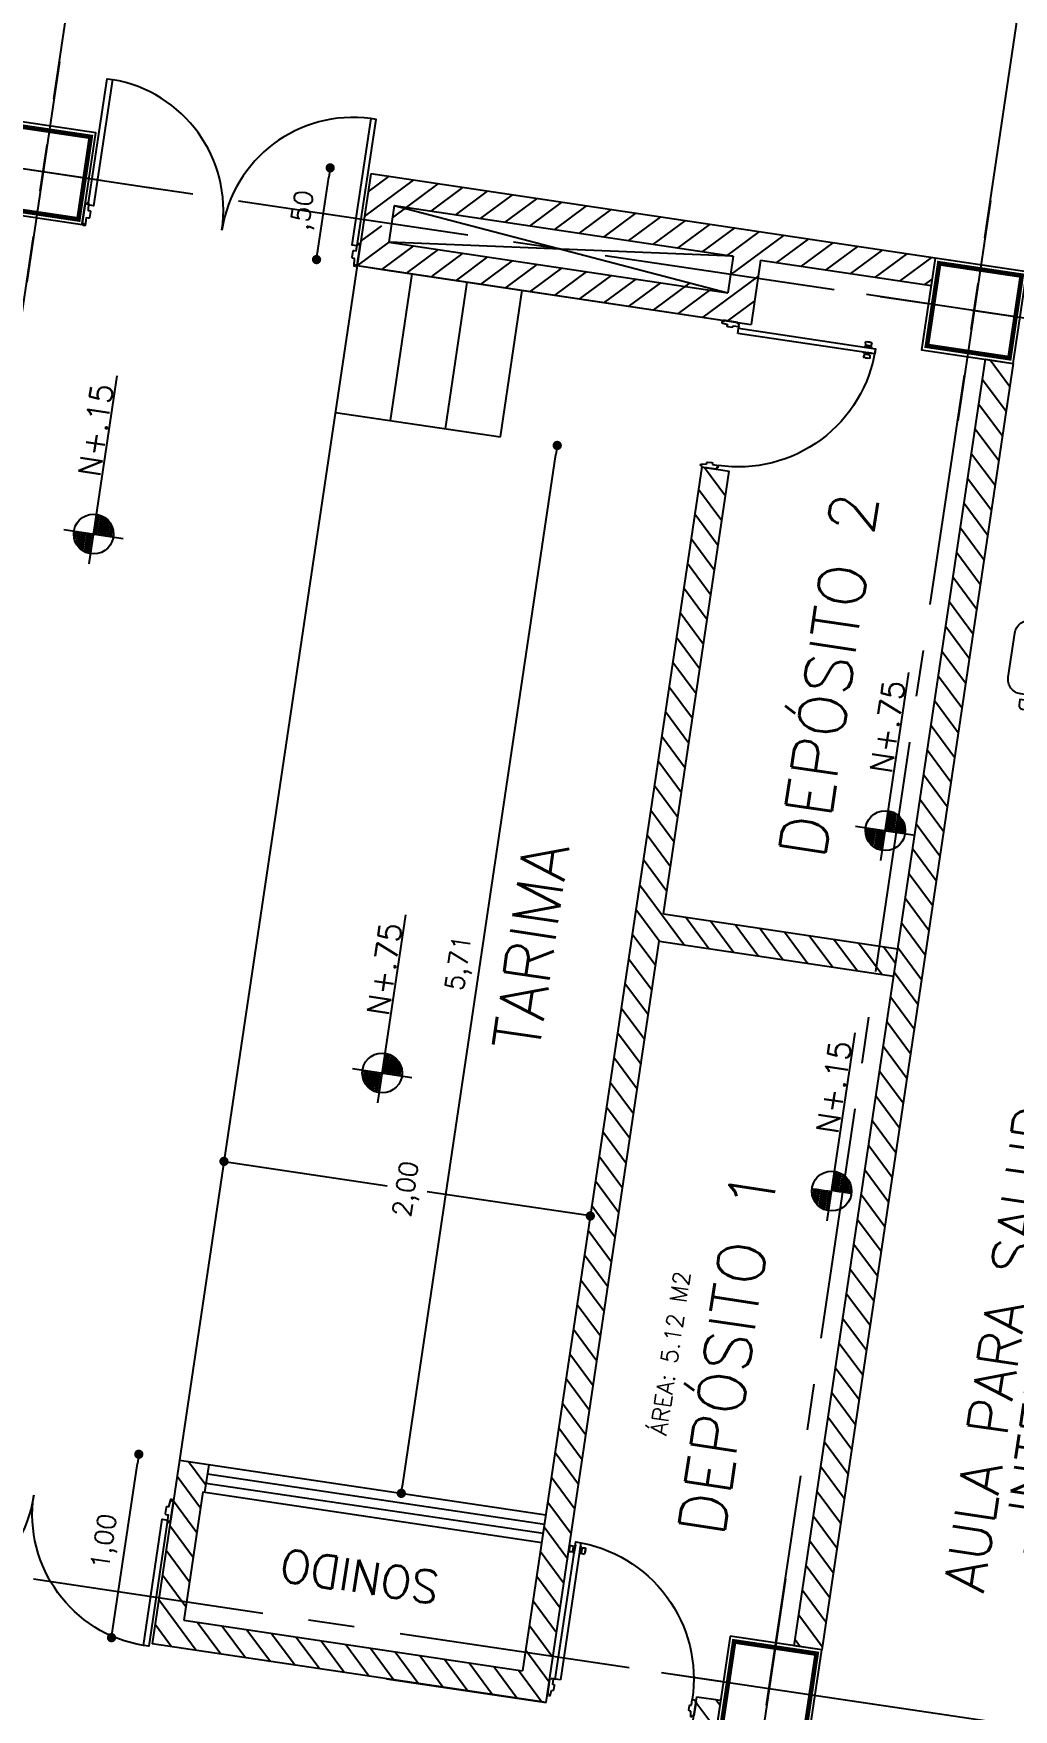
# Model space of a CAD drawing. Header units: millimetres. Extents: x 338 to 506, y 179 to 335.
# Drawn here: x 441.28 to 446.57, y 236.89 to 245.93 of the extents above; entities that cross this region are included whole.
import ezdxf
from ezdxf.enums import TextEntityAlignment as Align

# ---------------------------------------------------------------- set-up
doc = ezdxf.new("R2010")
doc.units = ezdxf.units.MM
doc.linetypes.add('CENTER', pattern=[2, 1.25, -0.25, 0.25, -0.25])
doc.linetypes.add('DASHED2', pattern=[0.375, 0.25, -0.125])
for name, color, linetype in [('COLUMNAS', 252, 'Continuous'), ('CUBIERTA', 254, 'Continuous'), ('EJES-COLUMNAS', 3, 'CENTER'), ('EJES_DE_COLUMNA', 255, 'DASHED2'), ('MUROS', 32, 'Continuous'), ('PUERTAS', 5, 'Continuous'), ('PUPITRES', 8, 'Continuous'), ('TEXTO', 7, 'Continuous'), ('TEXTOS', 7, 'Continuous')]:
    doc.layers.add(name, color=color, linetype=linetype)
doc.styles.add('NOTAS', font='simplex.shx')
doc.styles.get("Standard").update_dxf_attribs({"font": 'ARIALUNI.ttf'})
doc.dimstyles.new('ROMANS', dxfattribs={"dimtxt": 0.1, "dimasz": 0.05, "dimexe": 0.04, "dimexo": 0.5, "dimgap": 0.05, "dimtad": 1, "dimtih": 1, "dimtoh": 1, "dimdec": 4, "dimzin": 5, "dimdsep": 46, "dimtxsty": 'Standard', "dimsah": 1, "dimcen": 0.05, "dimse1": 1, "dimse2": 1, "dimclrd": 7, "dimclre": 7, "dimclrt": 7, "dimadec": 0, "dimazin": 0, "dimtfac": 1, "dimtdec": 4, "dimtix": 1, "dimtmove": 2, "dimatfit": 3, "dimfxl": 1, "dimtolj": 1, "dimarcsym": 0})

# ---------------------------------------------------------------- blocks, each defined once
blk = doc.blocks.new('*X900')
at = {"color": 0}
for p, q in [((62.6285, 49.1177), (62.5954, 49.0846)), ((62.7633, 49.1177), (62.6133, 48.9677)), ((62.898, 49.1177), (62.748, 48.9677)), ((63.0327, 49.1177), (62.8827, 48.9677)), ((63.1674, 49.1177), (63.0174, 48.9677)), ((63.3021, 49.1177), (63.1521, 48.9677)), ((63.4368, 49.1177), (63.2868, 48.9677)), ((63.5715, 49.1177), (63.4215, 48.9677)), ((63.7062, 49.1177), (63.5562, 48.9677)), ((63.8409, 49.1177), (63.6909, 48.9677)), ((63.9756, 49.1177), (63.8256, 48.9677)), ((64.1103, 49.1177), (63.9603, 48.9677)), ((64.245, 49.1177), (64.095, 48.9677)), ((64.3797, 49.1177), (64.2297, 48.9677)), ((64.5144, 49.1177), (64.3644, 48.9677)), ((64.6491, 49.1177), (64.4991, 48.9677)), ((64.7838, 49.1177), (64.6338, 48.9677)), ((64.9185, 49.1177), (64.7685, 48.9677)), ((65.0532, 49.1177), (64.9032, 48.9677)), ((65.1879, 49.1177), (65.0379, 48.9677)), ((65.3226, 49.1177), (65.1726, 48.9677)), ((65.4573, 49.1177), (65.3073, 48.9677)), ((65.592, 49.1177), (65.442, 48.9677)), ((65.7267, 49.1177), (65.5767, 48.9677)), ((65.8614, 49.1177), (65.7114, 48.9677)), ((65.9961, 49.1177), (65.8461, 48.9677)), ((66.1308, 49.1177), (65.9808, 48.9677)), ((66.2655, 49.1177), (66.1155, 48.9677)), ((66.4002, 49.1177), (66.2502, 48.9677)), ((66.535, 49.1177), (66.385, 48.9677)), ((66.6697, 49.1177), (66.5197, 48.9677)), ((66.8044, 49.1177), (66.6544, 48.9677)), ((66.9391, 49.1177), (66.7891, 48.9677)), ((67.0738, 49.1177), (66.9238, 48.9677)), ((67.2085, 49.1177), (67.0585, 48.9677)), ((67.3432, 49.1177), (67.1932, 48.9677)), ((67.4779, 49.1177), (67.3279, 48.9677)), ((67.6126, 49.1177), (67.4626, 48.9677)), ((67.7473, 49.1177), (67.5973, 48.9677)), ((67.882, 49.1177), (67.732, 48.9677)), ((68.0167, 49.1177), (67.8667, 48.9677)), ((68.1514, 49.1177), (68.0014, 48.9677)), ((68.2861, 49.1177), (68.1361, 48.9677)), ((68.4208, 49.1177), (68.2708, 48.9677)), ((68.5555, 49.1177), (68.4055, 48.9677)), ((68.6902, 49.1177), (68.5402, 48.9677)), ((68.8249, 49.1177), (68.6749, 48.9677)), ((68.9596, 49.1177), (68.8096, 48.9677)), ((69.0943, 49.1177), (68.9443, 48.9677)), ((69.229, 49.1177), (69.079, 48.9677)), ((69.3637, 49.1177), (69.2137, 48.9677)), ((69.4984, 49.1177), (69.3484, 48.9677)), ((69.609, 49.0936), (69.4831, 48.9677))]:
    blk.add_line(p, q, dxfattribs=at)
blk = doc.blocks.new('PUERTA_1_80')
at = {"layer": 'PUERTAS'}
for points in [[(0.065, 0), (0.065, -0.01), (0.075, -0.01), (0.075, -0.02), (0.025, -0.025), (0.025, -0.035, -0.414214), (0.02, -0.04), (-0.02, -0.04, -0.414214), (-0.025, -0.035), (-0.025, -0.02), (-0.075, -0.02), (-0.075, -0.01), (-0.065, -0.01), (-0.065, 0), (0.065, 0), (-0.065, 0)], [(-0.065, -1.8), (-0.065, -1.79), (-0.075, -1.79), (-0.075, -1.78), (-0.025, -1.775), (-0.025, -1.765, -0.414214), (-0.02, -1.76), (0.02, -1.76, -0.414214), (0.025, -1.765), (0.025, -1.78), (0.075, -1.78), (0.075, -1.79), (0.065, -1.79), (0.065, -1.8), (-0.065, -1.8), (0.065, -1.8)]]:
    blk.add_lwpolyline(points, format="xyb", dxfattribs=at)
for points in [[(-0.885, -0.055), (-0.06, -0.055), (-0.06, -0.02), (-0.885, -0.02)], [(-0.885, -1.745), (-0.06, -1.745), (-0.06, -1.78), (-0.885, -1.78)]]:
    blk.add_lwpolyline(points, close=True, dxfattribs=at)
for centre, start, end in [((-0.026, -0.041), 180.9379, 269.9323), ((-0.026, -1.759), 90.0677, 179.0621)]:
    blk.add_arc(centre, 0.859, start, end, dxfattribs=at)
blk = doc.blocks.new('*X724')
at = {"color": 0}
for p, q in [((3.364, 4.875), (3.382, 4.875)), ((3.364, 4.86), (3.434, 4.86)), ((3.364, 4.845), (3.458, 4.845)), ((3.364, 4.83), (3.476, 4.83)), ((3.364, 4.815), (3.489, 4.815)), ((3.364, 4.8), (3.499, 4.8)), ((3.364, 4.785), (3.507, 4.785)), ((3.364, 4.77), (3.513, 4.77)), ((3.364, 4.755), (3.518, 4.755)), ((3.364, 4.74), (3.521, 4.74)), ((3.364, 4.725), (3.522, 4.725))]:
    blk.add_line(p, q, dxfattribs=at)
blk = doc.blocks.new('*X723')
at = {"color": 0}
for p, q in [((3.364, 4.875), (3.382, 4.875)), ((3.364, 4.86), (3.434, 4.86)), ((3.364, 4.845), (3.458, 4.845)), ((3.364, 4.83), (3.476, 4.83)), ((3.364, 4.815), (3.489, 4.815)), ((3.364, 4.8), (3.499, 4.8)), ((3.364, 4.785), (3.507, 4.785)), ((3.364, 4.77), (3.513, 4.77)), ((3.364, 4.755), (3.518, 4.755)), ((3.364, 4.74), (3.521, 4.74)), ((3.364, 4.725), (3.522, 4.725))]:
    blk.add_line(p, q, dxfattribs=at)
blk = doc.blocks.new('_DOT')
at = {"color": 0, "linetype": 'ByBlock'}
blk.add_line((-0.5, 0), (-1, 0), dxfattribs=at)
at = {"color": 0, "linetype": 'ByBlock', "const_width": 0.5}
blk.add_lwpolyline([(-0.25, 0, 1), (0.25, 0, 1)], format="xyb", close=True, dxfattribs=at)
blk = doc.blocks.new('*U799')
at = {"layer": 'MUROS', "color": 7, "style": 'NOTAS'}
blk.add_text('1,00', height=0.1, dxfattribs=at).set_placement((2955.2184, 1937.7924))
blk = doc.blocks.new('*D798')
at = {"layer": 'DEFPOINTS', "color": 0, "transparency": 16777216}
for p in [(2955.8613, 1937.7234), (2954.8613, 1937.5014), (2955.8613, 1937.5014)]:
    blk.add_point(p, dxfattribs=at)
at = {"layer": 'MUROS', "color": 7, "transparency": 16777216}
blk.add_line((2954.9113, 1937.7234), (2955.8113, 1937.7234), dxfattribs=at)
at = {"transparency": 16777216}
blk.add_blockref('*U799', (0, 0), dxfattribs=at)
at = {"layer": 'MUROS', "color": 7, "transparency": 16777216, "xscale": 0.05, "yscale": 0.05, "zscale": 0.05, "rotation": 180}
blk.add_blockref('_DOT', (2954.8613, 1937.7234), dxfattribs=at)
at = {"layer": 'MUROS', "color": 7, "transparency": 16777216, "xscale": 0.05, "yscale": 0.05, "zscale": 0.05}
blk.add_blockref('_DOT', (2955.8613, 1937.7234), dxfattribs=at)
blk = doc.blocks.new('*U853')
at = {"layer": 'MUROS', "color": 7, "style": 'NOTAS'}
blk.add_text(',50', height=0.1, dxfattribs=at).set_placement((2962.5201, 1937.7924))
blk = doc.blocks.new('*D852')
at = {"layer": 'DEFPOINTS', "color": 0, "transparency": 16777216}
for p in [(2962.8749, 1937.7234), (2962.3749, 1937.5014), (2962.8749, 1937.5014)]:
    blk.add_point(p, dxfattribs=at)
at = {"layer": 'MUROS', "color": 7, "transparency": 16777216}
blk.add_line((2962.4249, 1937.7234), (2962.8249, 1937.7234), dxfattribs=at)
at = {"transparency": 16777216}
blk.add_blockref('*U853', (0, 0), dxfattribs=at)
at = {"layer": 'MUROS', "color": 7, "transparency": 16777216, "xscale": 0.05, "yscale": 0.05, "zscale": 0.05, "rotation": 180}
blk.add_blockref('_DOT', (2962.3749, 1937.7234), dxfattribs=at)
at = {"layer": 'MUROS', "color": 7, "transparency": 16777216, "xscale": 0.05, "yscale": 0.05, "zscale": 0.05}
blk.add_blockref('_DOT', (2962.8749, 1937.7234), dxfattribs=at)
blk = doc.blocks.new('SILLA')
at = {"layer": 'PUPITRES', "linetype": 'Continuous'}
blk.add_line((-81.5299, 361.4449), (-81.1299, 361.4449), dxfattribs=at)
for points in [[(-81.5299, 361.4449), (-81.5299, 361.5149, -0.414214), (-81.4499, 361.5949), (-81.2099, 361.5949, -0.414214), (-81.1299, 361.5149), (-81.1299, 361.4449), (-81.1299, 361.1249, -0.414214), (-81.2099, 361.0449), (-81.4499, 361.0449, -0.414214), (-81.5299, 361.1249)], [(-81.5899, 361.5149, 0.414214), (-81.6099, 361.4949), (-81.6099, 361.1349, 0.414214), (-81.5899, 361.1149), (-81.5799, 361.1149, 0.414214), (-81.5599, 361.1349), (-81.5599, 361.5149)], [(-81.0699, 361.5149, -0.414214), (-81.0499, 361.4949), (-81.0499, 361.1349, -0.414214), (-81.0699, 361.1149), (-81.0799, 361.1149, -0.414214), (-81.0999, 361.1349), (-81.0999, 361.5149)]]:
    blk.add_lwpolyline(points, format="xyb", close=True, dxfattribs=at)
blk = doc.blocks.new('*X1042')
at = {"color": 0}
for p, q in [((62.2013, 52.5468), (62.0954, 52.4409)), ((62.336, 52.5468), (62.0954, 52.3062)), ((62.4707, 52.5468), (62.3207, 52.3968)), ((62.6054, 52.5468), (62.4554, 52.3968)), ((62.7401, 52.5468), (62.5901, 52.3968)), ((62.8748, 52.5468), (62.7248, 52.3968)), ((63.0095, 52.5468), (62.8595, 52.3968)), ((63.0954, 52.498), (62.9847, 52.3873)), ((62.2454, 52.3215), (62.0954, 52.1715)), ((62.2454, 52.1868), (62.0954, 52.0368)), ((62.2454, 52.0521), (62.0954, 51.9021)), ((62.2454, 51.9174), (62.0954, 51.7674)), ((62.2454, 51.7827), (62.0954, 51.6327)), ((62.2454, 51.648), (62.0954, 51.498)), ((62.2454, 51.5133), (62.0954, 51.3633)), ((62.2454, 51.3786), (62.0954, 51.2286)), ((62.2454, 51.2439), (62.0954, 51.0939)), ((62.2454, 51.1092), (62.0954, 50.9592)), ((62.2454, 50.9745), (62.0954, 50.8245)), ((62.2454, 50.8398), (62.0954, 50.6898)), ((62.2454, 50.7051), (62.0954, 50.5551)), ((62.2454, 50.5704), (62.0954, 50.4204)), ((62.3575, 50.5477), (62.2075, 50.3977)), ((62.4922, 50.5477), (62.3422, 50.3977)), ((62.6269, 50.5477), (62.4769, 50.3977)), ((62.7616, 50.5477), (62.6116, 50.3977)), ((62.8963, 50.5477), (62.7463, 50.3977)), ((63.031, 50.5477), (62.881, 50.3977)), ((63.1657, 50.5477), (63.0157, 50.3977)), ((63.3004, 50.5477), (63.1504, 50.3977)), ((63.4351, 50.5477), (63.2851, 50.3977)), ((63.5698, 50.5477), (63.4198, 50.3977)), ((63.7045, 50.5477), (63.5545, 50.3977)), ((63.8392, 50.5477), (63.6892, 50.3977)), ((63.9739, 50.5477), (63.8239, 50.3977)), ((64.1086, 50.5477), (63.9586, 50.3977)), ((64.2433, 50.5477), (64.0933, 50.3977)), ((64.378, 50.5477), (64.228, 50.3977)), ((64.5127, 50.5477), (64.3627, 50.3977)), ((64.6474, 50.5477), (64.4974, 50.3977)), ((64.7821, 50.5477), (64.6321, 50.3977)), ((64.9168, 50.5477), (64.7668, 50.3977)), ((65.0516, 50.5477), (64.9016, 50.3977)), ((65.1863, 50.5477), (65.0363, 50.3977)), ((65.321, 50.5477), (65.171, 50.3977)), ((65.4557, 50.5477), (65.3057, 50.3977)), ((65.5904, 50.5477), (65.4404, 50.3977)), ((65.7251, 50.5477), (65.5751, 50.3977)), ((65.8598, 50.5477), (65.7098, 50.3977)), ((65.9945, 50.5477), (65.8445, 50.3977)), ((66.1292, 50.5477), (65.9792, 50.3977)), ((66.2639, 50.5477), (66.1139, 50.3977)), ((66.3986, 50.5477), (66.2454, 50.3946)), ((66.5333, 50.5477), (66.2454, 50.2599)), ((66.668, 50.5477), (66.518, 50.3977)), ((66.8027, 50.5477), (66.6527, 50.3977)), ((66.9374, 50.5477), (66.7874, 50.3977)), ((67.0721, 50.5477), (66.9221, 50.3977)), ((67.2068, 50.5477), (67.0568, 50.3977)), ((67.3415, 50.5477), (67.1915, 50.3977)), ((67.4762, 50.5477), (67.3262, 50.3977)), ((67.6109, 50.5477), (67.4609, 50.3977)), ((67.7456, 50.5477), (67.5956, 50.3977)), ((67.8803, 50.5477), (67.7303, 50.3977)), ((68.015, 50.5477), (67.865, 50.3977)), ((68.1497, 50.5477), (67.9997, 50.3977)), ((68.2844, 50.5477), (68.1344, 50.3977)), ((68.4191, 50.5477), (68.2691, 50.3977)), ((68.5539, 50.5477), (68.4039, 50.3977)), ((68.6886, 50.5477), (68.5386, 50.3977)), ((68.809, 50.5335), (68.6733, 50.3977)), ((68.809, 50.3988), (68.808, 50.3977)), ((66.3954, 50.2751), (66.2454, 50.1251)), ((66.3954, 50.1404), (66.2454, 49.9904)), ((66.3954, 50.0057), (66.2454, 49.8557)), ((66.3954, 49.871), (66.2454, 49.721)), ((66.3954, 49.7363), (66.2454, 49.5863)), ((66.3954, 49.6016), (66.2454, 49.4516)), ((66.3954, 49.4669), (66.2454, 49.3169)), ((66.3954, 49.3322), (66.2454, 49.1822)), ((66.3954, 49.1975), (66.3156, 49.1177))]:
    blk.add_line(p, q, dxfattribs=at)
blk = doc.blocks.new('*X1043')
at = {"color": 0}
for p, q in [((62.2157, 49.5977), (62.0954, 49.4774)), ((62.2454, 49.4927), (62.2204, 49.4677))]:
    blk.add_line(p, q, dxfattribs=at)
blk = doc.blocks.new('*U234')
at = {"layer": 'PUERTAS'}
for p, q in [((0.028, 0.05), (0.038, 0.05)), ((0.028, -0.05), (0.028, 0.05)), ((0.028, 0.05), (0.028, -0.05)), ((0.038, 0.05), (0.038, 0.06)), ((0.038, 0.06), (0.048, 0.06)), ((0.048, 0.06), (0.053, 0.02)), ((0.053, 0.02), (0.062, 0.02)), ((0.067, 0.015), (0.067, -0.015)), ((1.01, 0.015), (1.01, -0.015)), ((1.025, 0.02), (1.015, 0.02)), ((1.03, 0.06), (1.025, 0.02)), ((1.04, 0.06), (1.03, 0.06)), ((1.04, 0.05), (1.04, 0.06)), ((1.05, 0.05), (1.04, 0.05)), ((1.05, -0.05), (1.05, 0.05)), ((1.05, 0.05), (1.05, -0.05)), ((0.038, -0.05), (0.028, -0.05)), ((0.038, -0.06), (0.038, -0.05)), ((0.055, -0.06), (0.038, -0.06)), ((0.062, -0.02), (0.055, -0.02)), ((0.055, -0.02), (0.055, -0.06)), ((0.055, -0.06), (0.067, -0.06)), ((1.015, -0.02), (1.022, -0.02)), ((1.022, -0.02), (1.022, -0.06)), ((1.022, -0.06), (1.04, -0.06)), ((1.04, -0.06), (1.04, -0.05)), ((1.04, -0.05), (1.05, -0.05)), ((0.031, -0.955), (0.029, -0.955)), ((0.029, -0.973), (0.029, -0.955)), ((0.031, -0.973), (0.029, -0.973)), ((0.054, -0.945), (0.03, -0.941)), ((0.031, -0.986), (0.03, -0.941)), ((0.054, -0.982), (0.031, -0.986)), ((0.054, -0.982), (0.054, -0.945)), ((0.059, -0.957), (0.054, -0.957)), ((0.059, -0.971), (0.054, -0.971)), ((0.059, -0.956), (0.059, -0.972)), ((0.063, -0.992), (0.063, -0.935)), ((0.067, -0.935), (0.063, -0.935)), ((0.068, -0.992), (0.063, -0.992)), ((0.068, -0.992), (0.067, -0.935)), ((0.102, -0.992), (0.103, -0.935)), ((0.102, -0.992), (0.107, -0.992)), ((0.103, -0.935), (0.107, -0.935)), ((0.107, -0.992), (0.107, -0.935)), ((0.111, -0.956), (0.111, -0.972)), ((0.111, -0.957), (0.116, -0.957)), ((0.111, -0.971), (0.116, -0.971)), ((0.116, -0.945), (0.14, -0.941)), ((0.116, -0.982), (0.116, -0.945)), ((0.116, -0.982), (0.139, -0.986)), ((0.139, -0.986), (0.14, -0.941)), ((0.14, -0.955), (0.141, -0.955)), ((0.14, -0.973), (0.141, -0.973)), ((0.141, -0.973), (0.141, -0.955))]:
    blk.add_line(p, q, dxfattribs=at)
blk.add_lwpolyline([(0.103, -0.06), (0.067, -0.06), (0.067, -1.015), (0.103, -1.015)], close=True, dxfattribs=at)
for centre, radius, start, end in [((0.062, 0.015), 0.005, 0, 90), ((1.015, 0.015), 0.005, 90, 180), ((0.062, -0.015), 0.005, 270, 0), ((0.068, -0.061), 0.954, 269.9611, 0.0389), ((1.015, -0.015), 0.005, 180, 270), ((0.059, -0.952), 0.00329, 264.9921, 9.9588), ((0.059, -0.975), 0.00329, 350.32, 95.2867), ((0.111, -0.952), 0.00329, 170.0412, 275.0079), ((0.111, -0.975), 0.00329, 84.7133, 189.68)]:
    blk.add_arc(centre, radius, start, end, dxfattribs=at)
blk = doc.blocks.new('*U801')
at = {"layer": 'MUROS', "color": 7, "style": 'NOTAS'}
blk.add_text('2,00', height=0.1, dxfattribs=at).set_placement((2957.3388, 1936.4614))
blk = doc.blocks.new('*D800')
at = {"layer": 'DEFPOINTS', "color": 0, "transparency": 16777216}
for p in [(2955.8963, 1937.5014), (2957.4912, 1937.5014), (2955.8963, 1935.5023)]:
    blk.add_point(p, dxfattribs=at)
at = {"layer": 'MUROS', "color": 7, "transparency": 16777216}
for p, q in [((2957.4912, 1937.4514), (2957.4912, 1936.6114)), ((2957.4912, 1935.5523), (2957.4912, 1936.3923))]:
    blk.add_line(p, q, dxfattribs=at)
at = {"transparency": 16777216}
blk.add_blockref('*U801', (0, 0), dxfattribs=at)
at = {"layer": 'MUROS', "color": 7, "transparency": 16777216, "xscale": 0.05, "yscale": 0.05, "zscale": 0.05}
for p, rotation in [((2957.4912, 1937.5014), 90), ((2957.4912, 1935.5023), 270)]:
    blk.add_blockref('_DOT', p, dxfattribs=dict(at, rotation=rotation))
blk = doc.blocks.new('*X730')
at = {"color": 0}
for p, q in [((3.364, 4.875), (3.382, 4.875)), ((3.364, 4.86), (3.434, 4.86)), ((3.364, 4.845), (3.458, 4.845)), ((3.364, 4.83), (3.476, 4.83)), ((3.364, 4.815), (3.489, 4.815)), ((3.364, 4.8), (3.499, 4.8)), ((3.364, 4.785), (3.507, 4.785)), ((3.364, 4.77), (3.513, 4.77)), ((3.364, 4.755), (3.518, 4.755)), ((3.364, 4.74), (3.521, 4.74)), ((3.364, 4.725), (3.522, 4.725))]:
    blk.add_line(p, q, dxfattribs=at)
blk = doc.blocks.new('*X729')
at = {"color": 0}
for p, q in [((3.364, 4.875), (3.382, 4.875)), ((3.364, 4.86), (3.434, 4.86)), ((3.364, 4.845), (3.458, 4.845)), ((3.364, 4.83), (3.476, 4.83)), ((3.364, 4.815), (3.489, 4.815)), ((3.364, 4.8), (3.499, 4.8)), ((3.364, 4.785), (3.507, 4.785)), ((3.364, 4.77), (3.513, 4.77)), ((3.364, 4.755), (3.518, 4.755)), ((3.364, 4.74), (3.521, 4.74)), ((3.364, 4.725), (3.522, 4.725))]:
    blk.add_line(p, q, dxfattribs=at)
blk = doc.blocks.new('*U803')
at = {"layer": 'MUROS', "color": 7, "style": 'NOTAS'}
blk.add_text('5,71', height=0.1, dxfattribs=at).set_placement((2958.5871, 1936.3599))
blk = doc.blocks.new('*D802')
at = {"layer": 'DEFPOINTS', "color": 0, "transparency": 16777216}
for p in [(2961.5749, 1936.2909), (2955.8613, 1936.0689), (2961.5749, 1936.0689)]:
    blk.add_point(p, dxfattribs=at)
at = {"layer": 'MUROS', "color": 7, "transparency": 16777216}
blk.add_line((2955.9113, 1936.2909), (2961.5249, 1936.2909), dxfattribs=at)
at = {"transparency": 16777216}
blk.add_blockref('*U803', (0, 0), dxfattribs=at)
at = {"layer": 'MUROS', "color": 7, "transparency": 16777216, "xscale": 0.05, "yscale": 0.05, "zscale": 0.05, "rotation": 180}
blk.add_blockref('_DOT', (2955.8613, 1936.2909), dxfattribs=at)
at = {"layer": 'MUROS', "color": 7, "transparency": 16777216, "xscale": 0.05, "yscale": 0.05, "zscale": 0.05}
blk.add_blockref('_DOT', (2961.5749, 1936.2909), dxfattribs=at)
blk = doc.blocks.new('EJES_ESTRUCTURALES')
at = {"layer": 'EJES_DE_COLUMNA', "color": 9, "linetype": 'CENTER'}
for p, q in [((693.56628, 131.2663), (693.56628, 199.7363)), ((701.07988, 131.2663), (701.07988, 199.7363)), ((661.47768, 149.58228), (759.37077, 149.5863)), ((661.47768, 144.50228), (759.37077, 144.5063))]:
    blk.add_line(p, q, dxfattribs=at)
blk = doc.blocks.new('COLUMNAS')
at = {"layer": 'COLUMNAS', "color": 6}
for points in [[(-576.9526, 173.666), (-577.4526, 173.666), (-577.4526, 173.166), (-576.9526, 173.166), (-576.9526, 173.666)], [(-584.4662, 168.586), (-584.9662, 168.586), (-584.9662, 168.086), (-584.4662, 168.086), (-584.4662, 168.586)], [(-576.9526, 168.586), (-577.4526, 168.586), (-577.4526, 168.086), (-576.9526, 168.086), (-576.9526, 168.586)]]:
    blk.add_lwpolyline(points, dxfattribs=at)
at = {"layer": 'COLUMNAS', "color": 6, "const_width": 0.025}
for points in [[(-577.4276, 173.1901), (-576.9776, 173.1901), (-576.9776, 173.6401), (-577.4276, 173.6401)], [(-584.9412, 168.1101), (-584.4912, 168.1101), (-584.4912, 168.5601), (-584.9412, 168.5601)], [(-577.4276, 168.1101), (-576.9776, 168.1101), (-576.9776, 168.5601), (-577.4276, 168.5601)]]:
    blk.add_lwpolyline(points, close=True, dxfattribs=at)
at = {"layer": 'EJES-COLUMNAS'}
for p, q in [((-577.2026, 172.8038), (-577.2026, 174.0038)), ((-577.2026, 172.8038), (-577.2026, 174.0038)), ((-576.6026, 173.416), (-577.8026, 173.416)), ((-584.7162, 167.7238), (-584.7162, 168.9238)), ((-584.7162, 167.7238), (-584.7162, 168.9238)), ((-577.2026, 167.7238), (-577.2026, 168.9238)), ((-577.2026, 167.7238), (-577.2026, 168.9238)), ((-584.1162, 168.336), (-585.3162, 168.336)), ((-576.6026, 168.336), (-577.8026, 168.336))]:
    blk.add_line(p, q, dxfattribs=at)
blk = doc.blocks.new('A$C7152A42C')
for p, q in [((69.609, 52.54683), (63.0954, 52.54683)), ((69.609, 52.54683), (63.0954, 52.54683)), ((68.809, 52.54683), (68.809, 51.64683)), ((68.809, 52.54683), (68.809, 51.64683)), ((62.9954, 52.3873), (62.9954, 50.54774)), ((63.0454, 52.3873), (63.0454, 50.54774)), ((68.809, 52.24683), (69.609, 52.24683)), ((68.809, 52.24683), (69.609, 52.24683)), ((68.809, 51.94683), (69.609, 51.94683)), ((68.809, 51.94683), (69.609, 51.94683)), ((68.809, 51.64683), (69.609, 51.64683)), ((68.809, 51.64683), (69.609, 51.64683))]:
    blk.add_line(p, q)
at = {"color": 32}
for p, q in [((70.109, 49.46772), (70.109, 52.54683)), ((69.959, 52.39683), (69.959, 50.54774)), ((69.959, 50.39774), (69.959, 49.46772))]:
    blk.add_line(p, q, dxfattribs=at)
at = {"layer": 'MUROS'}
for p, q in [((62.0954, 50.39774), (62.0954, 52.54683)), ((63.0954, 52.54683), (62.0954, 52.54683)), ((63.0954, 52.54683), (63.0954, 50.54774)), ((70.109, 52.54683), (69.609, 52.54683)), ((69.609, 52.54683), (69.609, 50.39774)), ((69.609, 52.54683), (69.609, 52.39683)), ((62.2454, 52.39683), (62.2454, 50.54774)), ((62.9454, 52.39683), (62.2454, 52.39683)), ((62.9454, 52.39683), (62.9454, 50.54774)), ((63.0954, 52.3873), (62.9454, 52.3873)), ((69.609, 52.39683), (69.609, 50.39774)), ((69.959, 52.39683), (69.759, 52.39683)), ((69.759, 52.39683), (69.759, 50.54774)), ((69.959, 52.39683), (69.759, 50.54774)), ((69.959, 50.54774), (69.759, 52.39683)), ((62.0954, 51.26774, -0.00167), (62.0954, 50.39774, -0.00167)), ((68.809, 50.54774), (62.2454, 50.54774)), ((68.809, 50.54774), (68.809, 50.39774)), ((69.959, 50.54774), (69.759, 50.54774)), ((62.0954, 50.39774), (66.2454, 50.39774)), ((66.2454, 50.39774), (66.2454, 49.11772)), ((66.3954, 50.39774), (68.809, 50.39774)), ((66.3954, 50.39774), (66.3954, 49.11772)), ((69.959, 50.39774), (69.609, 50.39774)), ((69.114, 49.92749, -0.00167), (69.114, 49.92749, -0.00167)), ((69.114, 49.92749, -0.00167), (69.114, 49.92749, -0.00167)), ((62.0954, 49.59774), (62.2454, 49.59774)), ((62.2454, 49.59774), (62.2454, 49.46772))]:
    blk.add_line(p, q, dxfattribs=at)
at = {"layer": 'MUROS', "linetype": 'Continuous'}
for p, q in [((69.61248, 52.54146), (69.75923, 52.3947)), ((69.74181, 52.54683), (69.84141, 52.44723)), ((69.87651, 52.54683), (70.109, 52.31434)), ((70.01121, 52.54683), (70.109, 52.44904)), ((69.61226, 52.40697), (69.759, 52.26023)), ((69.89181, 52.39683), (70.109, 52.17964)), ((69.61204, 52.27249), (69.759, 52.12553)), ((69.959, 52.19493), (70.109, 52.04493)), ((69.61182, 52.138), (69.759, 51.99082)), ((69.959, 52.06023), (70.109, 51.91023)), ((69.6116, 52.00352), (69.759, 51.85612)), ((69.959, 51.92553), (70.109, 51.77553)), ((69.61139, 51.86903), (69.759, 51.72141)), ((69.959, 51.79082), (70.109, 51.64082)), ((69.61117, 51.73454), (69.759, 51.58671)), ((69.959, 51.65612), (70.109, 51.50612)), ((69.61095, 51.60006), (69.759, 51.45201)), ((69.959, 51.52141), (70.109, 51.37142)), ((69.61073, 51.46557), (69.759, 51.3173)), ((69.85725, 51.48846), (69.86041, 51.4853)), ((69.959, 51.38671), (70.109, 51.23671)), ((69.61052, 51.33109), (69.759, 51.1826)), ((69.959, 51.25201), (70.109, 51.10201)), ((69.6103, 51.1966), (69.759, 51.04789)), ((69.959, 51.1173), (70.109, 50.96731)), ((69.61008, 51.06211), (69.759, 50.91319)), ((69.959, 50.9826), (70.109, 50.8326)), ((69.60986, 50.92763), (69.78152, 50.75597)), ((69.959, 50.84789), (70.109, 50.6979)), ((69.60964, 50.79314), (69.76838, 50.63441)), ((69.959, 50.71319), (70.109, 50.5632)), ((69.60943, 50.65866), (69.87034, 50.39774)), ((69.60921, 50.52417), (69.73563, 50.39774)), ((69.85504, 50.54774), (70.10899, 50.29379)), ((69.95527, 50.58222), (70.10899, 50.42849)), ((69.95899, 50.30909), (70.10899, 50.15909)), ((69.95899, 50.17439), (70.10899, 50.02438)), ((69.95899, 50.03968), (70.10899, 49.88968)), ((69.95899, 49.90498), (70.10899, 49.75498)), ((69.95899, 49.77028), (70.10899, 49.62027)), ((69.95899, 49.63557), (70.10899, 49.48557)), ((69.95899, 49.50087), (69.99214, 49.46772))]:
    blk.add_line(p, q, dxfattribs=at)
at = {"layer": 'MUROS'}
blk.add_lwpolyline([(62.5954, 48.96772), (62.5954, 49.11772), (69.609, 49.11772), (69.609, 48.96772), (62.5954, 48.96772)], dxfattribs=at)
at = {"layer": 'TEXTOS'}
for p, q in [((67.9677, 53.90299), (67.9677, 53.57902)), ((67.80571, 53.741), (68.83063, 53.741)), ((65.32253, 51.93443), (65.32253, 51.61046)), ((65.16054, 51.77244), (66.18546, 51.77244)), ((67.01516, 49.44092), (67.01516, 49.11695)), ((64.88814, 49.27893), (65.91306, 49.27893)), ((66.85318, 49.27893), (67.8781, 49.27893))]:
    blk.add_line(p, q, dxfattribs=at)
for centre in [(67.9677, 53.741), (65.32253, 51.77244), (65.05012, 49.27893), (67.01516, 49.27893)]:
    blk.add_circle(centre, 0.10747, dxfattribs=at)
at = {"layer": 'CUBIERTA'}
blk.add_blockref('COLUMNAS', (647.06158, -119.11823), dxfattribs=at)
at = {"layer": 'EJES_DE_COLUMNA'}
blk.add_blockref('EJES_ESTRUCTURALES', (-631.22088, -95.28525), dxfattribs=at)
at = {"layer": 'MUROS', "linetype": 'Continuous'}
for name in ['*X1042', '*X1043', '*X900']:
    blk.add_blockref(name, (0, 0), dxfattribs=at)
at = {"layer": 'MUROS'}
blk.add_blockref('SILLA', (149.38184, -312.85016), dxfattribs=at)
at = {"layer": 'PUERTAS', "extrusion": (2.58445e-07, -0.000318977, 1), "xscale": -0.8337298085188749, "yscale": 0.8337298085188759, "zscale": 0.8337298085188738, "rotation": 180.0928457747831}
blk.add_blockref('PUERTA_1_80', (62.81741, 52.54692, -0.01675), dxfattribs=at)
at = {"layer": 'PUERTAS', "extrusion": (-2.58445e-07, -0.000318977, 1), "xscale": 0.8337298085188749, "yscale": 0.8337298085188749, "zscale": 0.8337298085188749, "rotation": 179.9071542252169}
blk.add_blockref('PUERTA_1_80', (69.66637, 52.54692, -0.01678), dxfattribs=at)
at = {"layer": 'PUERTAS', "xscale": -0.7825866298729229, "yscale": 0.7825866298729229, "zscale": 0.7825866298729229}
blk.add_blockref('*U234', (69.63052, 50.50861), dxfattribs=at)
at = {"layer": 'PUERTAS', "xscale": -0.7825866298729229, "yscale": 0.7825866298729229, "zscale": 0.7825866298729229, "rotation": 90}
blk.add_blockref('*U234', (62.18049, 50.41927), dxfattribs=at)
at = {"layer": 'TEXTOS', "xscale": -0.6813862963641899, "yscale": 0.6813862963641899, "zscale": 0.6813862963641899}
for name, p in [('*X724', (70.26016, 50.52602)), ('*X730', (67.61499, 48.55746)), ('*X730', (67.34258, 46.06395)), ('*X730', (69.30762, 46.06395))]:
    blk.add_blockref(name, p, dxfattribs=at)
at = {"layer": 'TEXTOS', "xscale": -0.6813862963641899, "yscale": 0.6813862963641899, "zscale": 0.6813862963641899, "rotation": 180}
for name, p in [('*X723', (65.67524, 56.95599)), ('*X729', (63.03007, 54.98743)), ('*X729', (62.75766, 52.49391)), ('*X729', (64.7227, 52.49391))]:
    blk.add_blockref(name, p, dxfattribs=at)
at = {"layer": 'TEXTO', "style": 'NOTAS'}
for s, p in [('N+.15', (68.52371, 53.81166)), ('N+.75', (65.87854, 51.8431)), ('N+.15', (65.60613, 49.34959)), ('N+.75', (67.57117, 49.34959))]:
    blk.add_text(s, height=0.119932, dxfattribs=at).set_placement(p, align=Align.MIDDLE_CENTER)
at = {"layer": 'TEXTOS', "style": 'NOTAS'}
blk.add_text('SONIDO', height=0.175, rotation=90, dxfattribs=at).set_placement((62.53198, 51.49224), align=Align.TOP_CENTER)
for s, p in [('TARIMA', (66.11449, 51.20234)), ('DEPÓSITO 1 ', (64.19263, 49.83014)), ('DEPÓSITO 2 ', (67.88513, 49.83014))]:
    blk.add_text(s, height=0.25, dxfattribs=at).set_placement(p, align=Align.TOP_CENTER)
at = {"layer": 'TEXTOS', "color": 5, "style": 'NOTAS'}
for s, height, p in [('ÁREA: 5.12 M2', 0.0896227, (64.05709, 50.05701)), ('AULA PARA SALUD', 0.2182743, (64.34538, 48.36657)), ('-INTERACTIVA-', 0.2182743, (64.34538, 48.08493))]:
    blk.add_text(s, height=height, dxfattribs=at).set_placement(p, align=Align.TOP_CENTER)
at = {"layer": 'MUROS'}
for base, p1, p2, picture, middle in [((63.0954, 52.76883), (62.0954, 52.54683), (63.0954, 52.54683), '*D798', (62.5954, 52.87835)), ((70.109, 52.76883), (69.609, 52.54683), (70.109, 52.54683), '*D852', (69.859, 52.87835)), ((68.809, 51.33631), (63.0954, 51.11431), (68.809, 51.11431), '*D802', (65.9522, 51.44583))]:
    dim = blk.add_linear_dim(base=base, p1=p1, p2=p2, dimstyle='ROMANS', dxfattribs=at)
    dim.commit()
    dim.dimension.update_dxf_attribs({"geometry": picture, "text_midpoint": middle, "insert": (-2892.7659, -1884.95455)})
dim = blk.add_linear_dim(base=(64.72531, 52.54683), p1=(63.13037, 50.54774), p2=(63.13037, 52.54683), angle=90, dimstyle='ROMANS', dxfattribs=at)
dim.commit()
dim.dimension.update_dxf_attribs({"geometry": '*D800', "text_midpoint": (64.72531, 51.54729), "insert": (-2892.7659, -1884.95455)})

msp = doc.modelspace()

# ---------------------------------------------------------------- block references
at = {"layer": 'MUROS', "color": 32, "rotation": 81.53046525965426}
msp.add_blockref('A$C7152A42C', (484.7482, 168.0844), dxfattribs=at)

doc.saveas('drawing.dxf')
